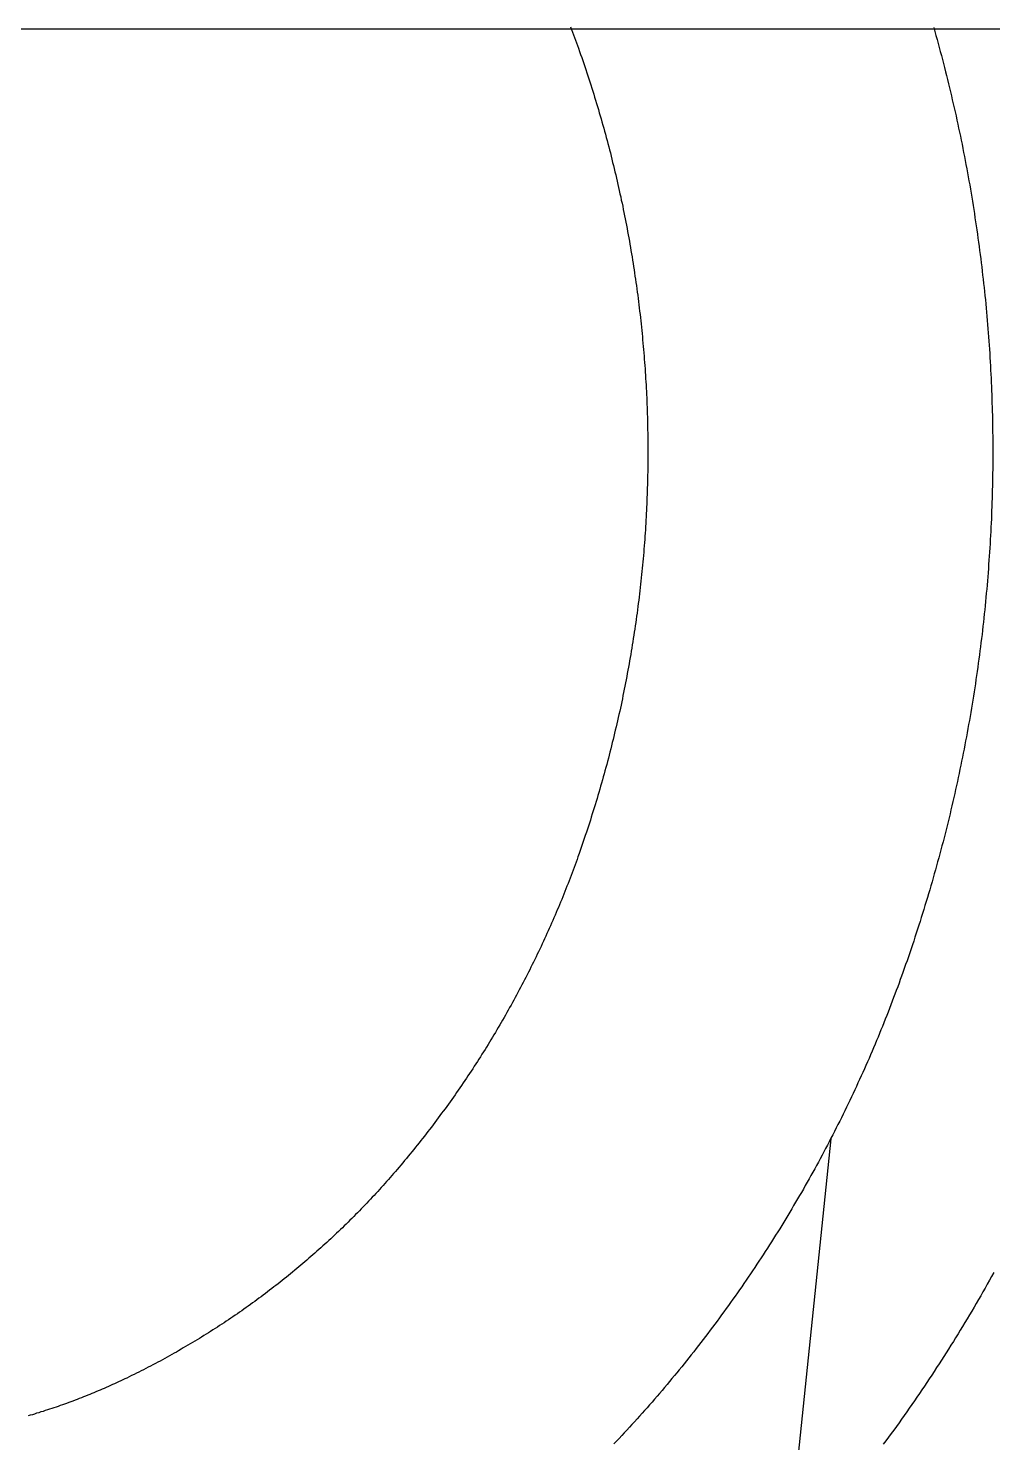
# Model space of a CAD drawing. Header units: millimetres. Extents: x 340 to 1003762, y 22 to 362022.
# Drawn here: x 421.0972 to 421.2193, y 90.8243 to 91.0034 of the extents above; entities that cross this region are included whole.
import ezdxf
from ezdxf.xclip import XClip

# ---------------------------------------------------------------- set-up
doc = ezdxf.new("R2010")
doc.units = ezdxf.units.MM
doc.header["$XCLIPFRAME"] = 0
for name, color, linetype in [('LSBB_P_002 - PLANTA 1° NIVEL SALA DE VENTAS$0$A-Equipamiento acero inox', 8, 'Continuous'), ('LSBB_P_002 - PLANTA 1° NIVEL SALA DE VENTAS$0$A-TRAS-EQPM', 8, 'Continuous'), ('XREF', 7, 'Continuous')]:
    doc.layers.add(name, color=color, linetype=linetype)

# ---------------------------------------------------------------- blocks, each defined once
blk = doc.blocks.new('LSBB_P_002 - PLANTA 1° NIVEL SALA DE VENTAS$0$laminadora')
at = {"layer": 'LSBB_P_002 - PLANTA 1° NIVEL SALA DE VENTAS$0$A-TRAS-EQPM'}
for p, q in [((-175654.057, 30483.261), (-175654.106, 30483.232)), ((-175654.009, 30483.289), (-175654.057, 30483.261)), ((-175653.96, 30483.317), (-175654.009, 30483.289)), ((-175653.911, 30483.344), (-175653.96, 30483.317)), ((-175653.862, 30483.372), (-175653.911, 30483.344)), ((-175653.813, 30483.399), (-175653.862, 30483.372)), ((-175653.764, 30483.427), (-175653.813, 30483.399)), ((-175645.792, 30483.264), (-175645.844, 30483.257)), ((-175645.74, 30483.27), (-175645.792, 30483.264)), ((-175645.688, 30483.277), (-175645.74, 30483.27)), ((-175645.636, 30483.283), (-175645.688, 30483.277)), ((-175645.584, 30483.289), (-175645.636, 30483.283)), ((-175645.532, 30483.294), (-175645.584, 30483.289)), ((-175645.48, 30483.3), (-175645.532, 30483.294)), ((-175645.428, 30483.306), (-175645.48, 30483.3)), ((-175645.376, 30483.311), (-175645.428, 30483.306)), ((-175645.324, 30483.316), (-175645.376, 30483.311)), ((-175645.272, 30483.321), (-175645.324, 30483.316)), ((-175645.219, 30483.326), (-175645.272, 30483.321)), ((-175645.167, 30483.331), (-175645.219, 30483.326)), ((-175645.115, 30483.336), (-175645.167, 30483.331)), ((-175645.063, 30483.341), (-175645.115, 30483.336)), ((-175645.011, 30483.345), (-175645.063, 30483.341)), ((-175644.958, 30483.349), (-175645.011, 30483.345)), ((-175644.906, 30483.353), (-175644.958, 30483.349)), ((-175644.854, 30483.357), (-175644.906, 30483.353)), ((-175644.802, 30483.361), (-175644.854, 30483.357)), ((-175644.749, 30483.365), (-175644.802, 30483.361)), ((-175644.697, 30483.369), (-175644.749, 30483.365)), ((-175644.645, 30483.372), (-175644.697, 30483.369)), ((-175644.593, 30483.375), (-175644.645, 30483.372)), ((-175644.54, 30483.379), (-175644.593, 30483.375)), ((-175644.488, 30483.382), (-175644.54, 30483.379)), ((-175644.436, 30483.384), (-175644.488, 30483.382)), ((-175644.383, 30483.387), (-175644.436, 30483.384)), ((-175644.331, 30483.39), (-175644.383, 30483.387)), ((-175644.279, 30483.392), (-175644.331, 30483.39)), ((-175644.226, 30483.395), (-175644.279, 30483.392)), ((-175644.174, 30483.397), (-175644.226, 30483.395)), ((-175644.122, 30483.399), (-175644.174, 30483.397)), ((-175644.069, 30483.401), (-175644.122, 30483.399)), ((-175644.017, 30483.403), (-175644.069, 30483.401)), ((-175643.964, 30483.404), (-175644.017, 30483.403)), ((-175643.912, 30483.406), (-175643.964, 30483.404)), ((-175643.86, 30483.407), (-175643.912, 30483.406)), ((-175643.807, 30483.408), (-175643.86, 30483.407)), ((-175643.755, 30483.409), (-175643.807, 30483.408)), ((-175643.703, 30483.41), (-175643.755, 30483.409)), ((-175643.65, 30483.411), (-175643.703, 30483.41)), ((-175643.598, 30483.412), (-175643.65, 30483.411)), ((-175643.545, 30483.412), (-175643.598, 30483.412)), ((-175643.493, 30483.413), (-175643.545, 30483.412)), ((-175643.441, 30483.413), (-175643.493, 30483.413)), ((-175643.388, 30483.413), (-175643.441, 30483.413)), ((-175643.336, 30483.413), (-175643.388, 30483.413)), ((-175643.283, 30483.413), (-175643.336, 30483.413)), ((-175643.231, 30483.413), (-175643.283, 30483.413)), ((-175643.179, 30483.412), (-175643.231, 30483.413)), ((-175643.126, 30483.411), (-175643.179, 30483.412)), ((-175643.074, 30483.411), (-175643.126, 30483.411)), ((-175643.021, 30483.41), (-175643.074, 30483.411)), ((-175642.969, 30483.409), (-175643.021, 30483.41)), ((-175642.917, 30483.408), (-175642.969, 30483.409)), ((-175642.864, 30483.406), (-175642.917, 30483.408)), ((-175642.812, 30483.405), (-175642.864, 30483.406)), ((-175642.76, 30483.403), (-175642.812, 30483.405)), ((-175642.707, 30483.402), (-175642.76, 30483.403)), ((-175642.655, 30483.4), (-175642.707, 30483.402)), ((-175642.602, 30483.398), (-175642.655, 30483.4)), ((-175642.55, 30483.396), (-175642.602, 30483.398)), ((-175642.498, 30483.393), (-175642.55, 30483.396)), ((-175642.445, 30483.391), (-175642.498, 30483.393)), ((-175642.393, 30483.388), (-175642.445, 30483.391)), ((-175642.341, 30483.386), (-175642.393, 30483.388)), ((-175642.288, 30483.383), (-175642.341, 30483.386)), ((-175642.236, 30483.38), (-175642.288, 30483.383)), ((-175642.184, 30483.377), (-175642.236, 30483.38)), ((-175642.131, 30483.374), (-175642.184, 30483.377)), ((-175642.079, 30483.37), (-175642.131, 30483.374)), ((-175642.027, 30483.367), (-175642.079, 30483.37)), ((-175641.975, 30483.363), (-175642.027, 30483.367)), ((-175641.922, 30483.359), (-175641.975, 30483.363)), ((-175641.87, 30483.355), (-175641.922, 30483.359)), ((-175641.818, 30483.351), (-175641.87, 30483.355)), ((-175641.766, 30483.347), (-175641.818, 30483.351)), ((-175641.713, 30483.343), (-175641.766, 30483.347)), ((-175641.661, 30483.338), (-175641.713, 30483.343)), ((-175641.609, 30483.333), (-175641.661, 30483.338)), ((-175641.557, 30483.329), (-175641.609, 30483.333)), ((-175641.505, 30483.324), (-175641.557, 30483.329)), ((-175641.453, 30483.319), (-175641.505, 30483.324)), ((-175641.4, 30483.313), (-175641.453, 30483.319)), ((-175641.348, 30483.308), (-175641.4, 30483.313)), ((-175641.296, 30483.303), (-175641.348, 30483.308)), ((-175641.244, 30483.297), (-175641.296, 30483.303)), ((-175641.192, 30483.291), (-175641.244, 30483.297)), ((-175641.14, 30483.285), (-175641.192, 30483.291)), ((-175641.088, 30483.279), (-175641.14, 30483.285)), ((-175641.036, 30483.273), (-175641.088, 30483.279)), ((-175640.984, 30483.267), (-175641.036, 30483.273)), ((-175640.932, 30483.26), (-175640.984, 30483.267)), ((-175640.88, 30483.254), (-175640.932, 30483.26)), ((-175654.348, 30483.09), (-175654.397, 30483.061)), ((-175654.3, 30483.118), (-175654.348, 30483.09)), ((-175654.252, 30483.147), (-175654.3, 30483.118)), ((-175654.203, 30483.176), (-175654.252, 30483.147)), ((-175654.155, 30483.204), (-175654.203, 30483.176)), ((-175654.106, 30483.232), (-175654.155, 30483.204)), ((-175646.932, 30483.089), (-175646.983, 30483.079)), ((-175646.88, 30483.098), (-175646.932, 30483.089)), ((-175646.828, 30483.107), (-175646.88, 30483.098)), ((-175646.777, 30483.117), (-175646.828, 30483.107)), ((-175646.725, 30483.126), (-175646.777, 30483.117)), ((-175646.674, 30483.134), (-175646.725, 30483.126)), ((-175646.622, 30483.143), (-175646.674, 30483.134)), ((-175646.57, 30483.152), (-175646.622, 30483.143)), ((-175646.519, 30483.16), (-175646.57, 30483.152)), ((-175646.467, 30483.168), (-175646.519, 30483.16)), ((-175646.415, 30483.177), (-175646.467, 30483.168)), ((-175646.363, 30483.185), (-175646.415, 30483.177)), ((-175646.311, 30483.193), (-175646.363, 30483.185)), ((-175646.26, 30483.2), (-175646.311, 30483.193)), ((-175646.208, 30483.208), (-175646.26, 30483.2)), ((-175646.156, 30483.215), (-175646.208, 30483.208)), ((-175646.104, 30483.223), (-175646.156, 30483.215)), ((-175646.052, 30483.23), (-175646.104, 30483.223)), ((-175646, 30483.237), (-175646.052, 30483.23)), ((-175645.948, 30483.244), (-175646, 30483.237)), ((-175645.896, 30483.251), (-175645.948, 30483.244)), ((-175645.844, 30483.257), (-175645.896, 30483.251)), ((-175640.828, 30483.247), (-175640.88, 30483.254)), ((-175640.776, 30483.24), (-175640.828, 30483.247)), ((-175640.724, 30483.233), (-175640.776, 30483.24)), ((-175640.672, 30483.226), (-175640.724, 30483.233)), ((-175640.62, 30483.219), (-175640.672, 30483.226)), ((-175640.568, 30483.211), (-175640.62, 30483.219)), ((-175640.516, 30483.204), (-175640.568, 30483.211)), ((-175640.465, 30483.196), (-175640.516, 30483.204)), ((-175640.413, 30483.188), (-175640.465, 30483.196)), ((-175640.361, 30483.18), (-175640.413, 30483.188)), ((-175640.309, 30483.172), (-175640.361, 30483.18)), ((-175640.258, 30483.164), (-175640.309, 30483.172)), ((-175640.206, 30483.156), (-175640.258, 30483.164)), ((-175640.154, 30483.147), (-175640.206, 30483.156)), ((-175640.102, 30483.138), (-175640.154, 30483.147)), ((-175640.051, 30483.13), (-175640.102, 30483.138)), ((-175639.999, 30483.121), (-175640.051, 30483.13)), ((-175639.948, 30483.112), (-175639.999, 30483.121)), ((-175639.896, 30483.102), (-175639.948, 30483.112)), ((-175639.844, 30483.093), (-175639.896, 30483.102)), ((-175639.793, 30483.084), (-175639.844, 30483.093)), ((-175639.741, 30483.074), (-175639.793, 30483.084)), ((-175654.636, 30482.914), (-175654.684, 30482.884)), ((-175654.589, 30482.943), (-175654.636, 30482.914)), ((-175654.541, 30482.973), (-175654.589, 30482.943)), ((-175654.493, 30483.002), (-175654.541, 30482.973)), ((-175654.445, 30483.031), (-175654.493, 30483.002)), ((-175654.397, 30483.061), (-175654.445, 30483.031)), ((-175647.804, 30482.908), (-175647.855, 30482.896)), ((-175647.753, 30482.919), (-175647.804, 30482.908)), ((-175647.702, 30482.931), (-175647.753, 30482.919)), ((-175647.65, 30482.943), (-175647.702, 30482.931)), ((-175647.599, 30482.954), (-175647.65, 30482.943)), ((-175647.548, 30482.965), (-175647.599, 30482.954)), ((-175647.497, 30482.976), (-175647.548, 30482.965)), ((-175647.446, 30482.987), (-175647.497, 30482.976)), ((-175647.394, 30482.998), (-175647.446, 30482.987)), ((-175647.343, 30483.008), (-175647.394, 30482.998)), ((-175647.292, 30483.019), (-175647.343, 30483.008)), ((-175647.24, 30483.029), (-175647.292, 30483.019)), ((-175647.189, 30483.04), (-175647.24, 30483.029)), ((-175647.138, 30483.05), (-175647.189, 30483.04)), ((-175647.086, 30483.06), (-175647.138, 30483.05)), ((-175647.035, 30483.069), (-175647.086, 30483.06)), ((-175646.983, 30483.079), (-175647.035, 30483.069)), ((-175639.69, 30483.064), (-175639.741, 30483.074)), ((-175639.638, 30483.054), (-175639.69, 30483.064)), ((-175639.587, 30483.044), (-175639.638, 30483.054)), ((-175639.536, 30483.034), (-175639.587, 30483.044)), ((-175639.484, 30483.024), (-175639.536, 30483.034)), ((-175639.433, 30483.013), (-175639.484, 30483.024)), ((-175639.382, 30483.003), (-175639.433, 30483.013)), ((-175639.33, 30482.992), (-175639.382, 30483.003)), ((-175639.279, 30482.981), (-175639.33, 30482.992)), ((-175639.228, 30482.97), (-175639.279, 30482.981)), ((-175639.177, 30482.959), (-175639.228, 30482.97)), ((-175639.125, 30482.948), (-175639.177, 30482.959)), ((-175639.074, 30482.936), (-175639.125, 30482.948)), ((-175639.023, 30482.925), (-175639.074, 30482.936)), ((-175638.972, 30482.913), (-175639.023, 30482.925)), ((-175638.921, 30482.901), (-175638.972, 30482.913)), ((-175654.921, 30482.733), (-175654.968, 30482.702)), ((-175654.874, 30482.763), (-175654.921, 30482.733)), ((-175654.827, 30482.793), (-175654.874, 30482.763)), ((-175654.779, 30482.824), (-175654.827, 30482.793)), ((-175654.732, 30482.854), (-175654.779, 30482.824)), ((-175654.684, 30482.884), (-175654.732, 30482.854)), ((-175648.515, 30482.729), (-175648.566, 30482.715)), ((-175648.465, 30482.743), (-175648.515, 30482.729)), ((-175648.414, 30482.756), (-175648.465, 30482.743)), ((-175648.363, 30482.77), (-175648.414, 30482.756)), ((-175648.313, 30482.783), (-175648.363, 30482.77)), ((-175648.262, 30482.796), (-175648.313, 30482.783)), ((-175648.211, 30482.809), (-175648.262, 30482.796)), ((-175648.16, 30482.822), (-175648.211, 30482.809)), ((-175648.109, 30482.834), (-175648.16, 30482.822)), ((-175648.059, 30482.847), (-175648.109, 30482.834)), ((-175648.008, 30482.859), (-175648.059, 30482.847)), ((-175647.957, 30482.872), (-175648.008, 30482.859)), ((-175647.906, 30482.884), (-175647.957, 30482.872)), ((-175647.855, 30482.896), (-175647.906, 30482.884)), ((-175638.87, 30482.889), (-175638.921, 30482.901)), ((-175638.819, 30482.877), (-175638.87, 30482.889)), ((-175638.768, 30482.865), (-175638.819, 30482.877)), ((-175638.717, 30482.853), (-175638.768, 30482.865)), ((-175638.666, 30482.84), (-175638.717, 30482.853)), ((-175638.615, 30482.828), (-175638.666, 30482.84)), ((-175638.565, 30482.815), (-175638.615, 30482.828)), ((-175638.514, 30482.802), (-175638.565, 30482.815)), ((-175638.463, 30482.789), (-175638.514, 30482.802)), ((-175638.412, 30482.776), (-175638.463, 30482.789)), ((-175638.362, 30482.762), (-175638.412, 30482.776)), ((-175638.311, 30482.749), (-175638.362, 30482.762)), ((-175638.26, 30482.735), (-175638.311, 30482.749)), ((-175638.21, 30482.722), (-175638.26, 30482.735)), ((-175655.203, 30482.547), (-175655.25, 30482.515)), ((-175655.156, 30482.578), (-175655.203, 30482.547)), ((-175655.11, 30482.609), (-175655.156, 30482.578)), ((-175655.063, 30482.64), (-175655.11, 30482.609)), ((-175655.016, 30482.671), (-175655.063, 30482.64)), ((-175654.968, 30482.702), (-175655.016, 30482.671)), ((-175649.119, 30482.555), (-175649.169, 30482.54)), ((-175649.069, 30482.57), (-175649.119, 30482.555)), ((-175649.019, 30482.585), (-175649.069, 30482.57)), ((-175648.969, 30482.6), (-175649.019, 30482.585)), ((-175648.919, 30482.615), (-175648.969, 30482.6)), ((-175648.868, 30482.63), (-175648.919, 30482.615)), ((-175648.818, 30482.644), (-175648.868, 30482.63)), ((-175648.768, 30482.659), (-175648.818, 30482.644)), ((-175648.717, 30482.673), (-175648.768, 30482.659)), ((-175648.667, 30482.687), (-175648.717, 30482.673)), ((-175648.616, 30482.701), (-175648.667, 30482.687)), ((-175648.566, 30482.715), (-175648.616, 30482.701)), ((-175638.159, 30482.708), (-175638.21, 30482.722)), ((-175638.109, 30482.694), (-175638.159, 30482.708)), ((-175638.058, 30482.68), (-175638.109, 30482.694)), ((-175638.008, 30482.666), (-175638.058, 30482.68)), ((-175655.435, 30482.388), (-175655.482, 30482.356)), ((-175655.389, 30482.42), (-175655.435, 30482.388)), ((-175655.343, 30482.452), (-175655.389, 30482.42)), ((-175655.296, 30482.484), (-175655.343, 30482.452)), ((-175655.25, 30482.515), (-175655.296, 30482.484)), ((-175649.668, 30482.378), (-175649.718, 30482.362)), ((-175649.618, 30482.395), (-175649.668, 30482.378)), ((-175649.569, 30482.412), (-175649.618, 30482.395)), ((-175649.519, 30482.428), (-175649.569, 30482.412)), ((-175649.469, 30482.445), (-175649.519, 30482.428)), ((-175649.419, 30482.461), (-175649.469, 30482.445)), ((-175649.369, 30482.477), (-175649.419, 30482.461)), ((-175649.319, 30482.493), (-175649.369, 30482.477)), ((-175649.269, 30482.508), (-175649.319, 30482.493)), ((-175649.219, 30482.524), (-175649.269, 30482.508)), ((-175649.169, 30482.54), (-175649.219, 30482.524)), ((-175655.711, 30482.193), (-175655.757, 30482.16)), ((-175655.665, 30482.226), (-175655.711, 30482.193)), ((-175655.62, 30482.259), (-175655.665, 30482.226)), ((-175655.574, 30482.291), (-175655.62, 30482.259)), ((-175655.528, 30482.324), (-175655.574, 30482.291)), ((-175655.482, 30482.356), (-175655.528, 30482.324)), ((-175650.194, 30482.192), (-175650.24, 30482.175)), ((-175650.148, 30482.209), (-175650.194, 30482.192)), ((-175650.103, 30482.226), (-175650.148, 30482.209)), ((-175650.057, 30482.242), (-175650.103, 30482.226)), ((-175650.011, 30482.259), (-175650.057, 30482.242)), ((-175649.965, 30482.275), (-175650.011, 30482.259)), ((-175649.916, 30482.293), (-175649.965, 30482.275)), ((-175649.866, 30482.31), (-175649.916, 30482.293)), ((-175649.817, 30482.328), (-175649.866, 30482.31)), ((-175649.767, 30482.345), (-175649.817, 30482.328)), ((-175649.718, 30482.362), (-175649.767, 30482.345)), ((-175655.893, 30482.061), (-175655.938, 30482.027)), ((-175655.848, 30482.094), (-175655.893, 30482.061)), ((-175655.802, 30482.127), (-175655.848, 30482.094)), ((-175655.757, 30482.16), (-175655.802, 30482.127)), ((-175650.648, 30482.016), (-175650.693, 30481.997)), ((-175650.603, 30482.034), (-175650.648, 30482.016)), ((-175650.558, 30482.052), (-175650.603, 30482.034)), ((-175650.512, 30482.07), (-175650.558, 30482.052)), ((-175650.467, 30482.088), (-175650.512, 30482.07)), ((-175650.422, 30482.105), (-175650.467, 30482.088)), ((-175650.376, 30482.123), (-175650.422, 30482.105)), ((-175650.331, 30482.14), (-175650.376, 30482.123)), ((-175650.285, 30482.158), (-175650.331, 30482.14)), ((-175650.24, 30482.175), (-175650.285, 30482.158)), ((-175651.053, 30481.846), (-175651.097, 30481.826)), ((-175651.008, 30481.865), (-175651.053, 30481.846)), ((-175650.963, 30481.884), (-175651.008, 30481.865)), ((-175650.918, 30481.903), (-175650.963, 30481.884)), ((-175650.873, 30481.922), (-175650.918, 30481.903)), ((-175650.828, 30481.941), (-175650.873, 30481.922)), ((-175650.783, 30481.96), (-175650.828, 30481.941)), ((-175650.738, 30481.979), (-175650.783, 30481.96)), ((-175650.693, 30481.997), (-175650.738, 30481.979)), ((-175651.452, 30481.665), (-175651.496, 30481.644)), ((-175651.408, 30481.686), (-175651.452, 30481.665)), ((-175651.364, 30481.706), (-175651.408, 30481.686)), ((-175651.32, 30481.726), (-175651.364, 30481.706)), ((-175651.275, 30481.747), (-175651.32, 30481.726)), ((-175651.231, 30481.767), (-175651.275, 30481.747)), ((-175651.186, 30481.787), (-175651.231, 30481.767)), ((-175651.142, 30481.806), (-175651.186, 30481.787)), ((-175651.097, 30481.826), (-175651.142, 30481.806)), ((-175651.847, 30481.475), (-175651.891, 30481.453)), ((-175651.804, 30481.496), (-175651.847, 30481.475)), ((-175651.76, 30481.518), (-175651.804, 30481.496)), ((-175651.716, 30481.539), (-175651.76, 30481.518)), ((-175651.672, 30481.561), (-175651.716, 30481.539)), ((-175651.629, 30481.582), (-175651.672, 30481.561)), ((-175651.585, 30481.603), (-175651.629, 30481.582)), ((-175651.541, 30481.624), (-175651.585, 30481.603)), ((-175651.496, 30481.644), (-175651.541, 30481.624)), ((-175652.07, 30481.361), (-175685.83, 30477.871)), ((-175652.194, 30481.297), (-175652.237, 30481.274)), ((-175652.151, 30481.319), (-175652.194, 30481.297)), ((-175652.108, 30481.342), (-175652.151, 30481.319)), ((-175652.065, 30481.364), (-175652.108, 30481.342)), ((-175652.021, 30481.387), (-175652.065, 30481.364)), ((-175651.978, 30481.409), (-175652.021, 30481.387)), ((-175651.934, 30481.431), (-175651.978, 30481.409)), ((-175651.891, 30481.453), (-175651.934, 30481.431)), ((-175652.494, 30481.134), (-175652.537, 30481.111)), ((-175652.452, 30481.158), (-175652.494, 30481.134)), ((-175652.409, 30481.181), (-175652.452, 30481.158)), ((-175652.366, 30481.205), (-175652.409, 30481.181)), ((-175652.323, 30481.228), (-175652.366, 30481.205)), ((-175652.28, 30481.251), (-175652.323, 30481.228)), ((-175652.237, 30481.274), (-175652.28, 30481.251)), ((-175652.833, 30480.942), (-175652.875, 30480.917)), ((-175652.791, 30480.966), (-175652.833, 30480.942)), ((-175652.749, 30480.991), (-175652.791, 30480.966)), ((-175652.707, 30481.015), (-175652.749, 30480.991)), ((-175652.664, 30481.039), (-175652.707, 30481.015)), ((-175652.622, 30481.063), (-175652.664, 30481.039)), ((-175652.579, 30481.087), (-175652.622, 30481.063)), ((-175652.537, 30481.111), (-175652.579, 30481.087)), ((-175653.126, 30480.767), (-175653.168, 30480.741)), ((-175653.084, 30480.792), (-175653.126, 30480.767)), ((-175653.043, 30480.817), (-175653.084, 30480.792)), ((-175653.001, 30480.842), (-175653.043, 30480.817)), ((-175652.959, 30480.867), (-175653.001, 30480.842)), ((-175652.917, 30480.892), (-175652.959, 30480.867)), ((-175652.875, 30480.917), (-175652.917, 30480.892)), ((-175653.415, 30480.586), (-175653.456, 30480.559)), ((-175653.374, 30480.612), (-175653.415, 30480.586)), ((-175653.333, 30480.638), (-175653.374, 30480.612)), ((-175653.292, 30480.664), (-175653.333, 30480.638)), ((-175653.25, 30480.69), (-175653.292, 30480.664)), ((-175653.209, 30480.716), (-175653.25, 30480.69)), ((-175653.168, 30480.741), (-175653.209, 30480.716)), ((-175653.701, 30480.399), (-175653.741, 30480.372)), ((-175653.66, 30480.426), (-175653.701, 30480.399)), ((-175653.62, 30480.453), (-175653.66, 30480.426)), ((-175653.579, 30480.48), (-175653.62, 30480.453)), ((-175653.538, 30480.506), (-175653.579, 30480.48)), ((-175653.497, 30480.533), (-175653.538, 30480.506)), ((-175653.456, 30480.559), (-175653.497, 30480.533)), ((-175653.943, 30480.235), (-175653.983, 30480.207)), ((-175653.903, 30480.262), (-175653.943, 30480.235)), ((-175653.862, 30480.29), (-175653.903, 30480.262)), ((-175653.822, 30480.317), (-175653.862, 30480.29)), ((-175653.782, 30480.345), (-175653.822, 30480.317)), ((-175653.741, 30480.372), (-175653.782, 30480.345)), ((-175654.181, 30480.066), (-175654.221, 30480.037)), ((-175654.142, 30480.094), (-175654.181, 30480.066)), ((-175654.102, 30480.123), (-175654.142, 30480.094)), ((-175654.062, 30480.151), (-175654.102, 30480.123)), ((-175654.023, 30480.179), (-175654.062, 30480.151)), ((-175653.983, 30480.207), (-175654.023, 30480.179)), ((-175654.456, 30479.864), (-175654.495, 30479.835)), ((-175654.417, 30479.893), (-175654.456, 30479.864)), ((-175654.378, 30479.922), (-175654.417, 30479.893)), ((-175654.339, 30479.951), (-175654.378, 30479.922)), ((-175654.3, 30479.98), (-175654.339, 30479.951)), ((-175654.26, 30480.009), (-175654.3, 30479.98)), ((-175654.221, 30480.037), (-175654.26, 30480.009)), ((-175654.689, 30479.687), (-175654.727, 30479.657)), ((-175654.65, 30479.716), (-175654.689, 30479.687)), ((-175654.612, 30479.746), (-175654.65, 30479.716)), ((-175654.573, 30479.776), (-175654.612, 30479.746)), ((-175654.534, 30479.805), (-175654.573, 30479.776)), ((-175654.495, 30479.835), (-175654.534, 30479.805)), ((-175654.918, 30479.505), (-175654.956, 30479.475)), ((-175654.88, 30479.536), (-175654.918, 30479.505)), ((-175654.842, 30479.566), (-175654.88, 30479.536)), ((-175654.804, 30479.596), (-175654.842, 30479.566)), ((-175654.766, 30479.627), (-175654.804, 30479.596)), ((-175654.727, 30479.657), (-175654.766, 30479.627)), ((-175655.107, 30479.351), (-175655.144, 30479.32)), ((-175655.069, 30479.382), (-175655.107, 30479.351)), ((-175655.032, 30479.413), (-175655.069, 30479.382)), ((-175654.994, 30479.444), (-175655.032, 30479.413)), ((-175654.956, 30479.475), (-175654.994, 30479.444)), ((-175655.33, 30479.162), (-175655.367, 30479.131)), ((-175655.293, 30479.194), (-175655.33, 30479.162)), ((-175655.256, 30479.226), (-175655.293, 30479.194)), ((-175655.219, 30479.257), (-175655.256, 30479.226)), ((-175655.182, 30479.289), (-175655.219, 30479.257)), ((-175655.144, 30479.32), (-175655.182, 30479.289)), ((-175655.546, 30478.973), (-175655.582, 30478.942)), ((-175655.51, 30479.005), (-175655.546, 30478.973)), ((-175655.475, 30479.037), (-175655.51, 30479.005)), ((-175655.439, 30479.068), (-175655.475, 30479.037)), ((-175655.403, 30479.1), (-175655.439, 30479.068)), ((-175655.367, 30479.131), (-175655.403, 30479.1)), ((-175644.931, 30478.967), (-175644.972, 30478.962)), ((-175644.891, 30478.971), (-175644.931, 30478.967)), ((-175644.85, 30478.975), (-175644.891, 30478.971)), ((-175644.81, 30478.979), (-175644.85, 30478.975)), ((-175644.769, 30478.982), (-175644.81, 30478.979)), ((-175644.729, 30478.986), (-175644.769, 30478.982)), ((-175644.688, 30478.99), (-175644.729, 30478.986)), ((-175644.647, 30478.993), (-175644.688, 30478.99)), ((-175644.607, 30478.996), (-175644.647, 30478.993)), ((-175644.566, 30479), (-175644.607, 30478.996)), ((-175644.525, 30479.003), (-175644.566, 30479)), ((-175644.485, 30479.006), (-175644.525, 30479.003)), ((-175644.444, 30479.009), (-175644.485, 30479.006)), ((-175644.404, 30479.011), (-175644.444, 30479.009)), ((-175644.363, 30479.014), (-175644.404, 30479.011)), ((-175644.322, 30479.017), (-175644.363, 30479.014)), ((-175644.282, 30479.019), (-175644.322, 30479.017)), ((-175644.241, 30479.021), (-175644.282, 30479.019)), ((-175644.2, 30479.024), (-175644.241, 30479.021)), ((-175644.159, 30479.026), (-175644.2, 30479.024)), ((-175644.119, 30479.028), (-175644.159, 30479.026)), ((-175644.078, 30479.03), (-175644.119, 30479.028)), ((-175644.037, 30479.032), (-175644.078, 30479.03)), ((-175643.997, 30479.033), (-175644.037, 30479.032)), ((-175643.956, 30479.035), (-175643.997, 30479.033)), ((-175643.915, 30479.036), (-175643.956, 30479.035)), ((-175643.874, 30479.038), (-175643.915, 30479.036)), ((-175643.834, 30479.039), (-175643.874, 30479.038)), ((-175643.793, 30479.04), (-175643.834, 30479.039)), ((-175643.752, 30479.041), (-175643.793, 30479.04)), ((-175643.711, 30479.042), (-175643.752, 30479.041)), ((-175643.671, 30479.043), (-175643.711, 30479.042)), ((-175643.63, 30479.044), (-175643.671, 30479.043)), ((-175643.589, 30479.044), (-175643.63, 30479.044)), ((-175643.549, 30479.045), (-175643.589, 30479.044)), ((-175643.508, 30479.045), (-175643.549, 30479.045)), ((-175643.467, 30479.046), (-175643.508, 30479.045)), ((-175643.426, 30479.046), (-175643.467, 30479.046)), ((-175643.386, 30479.046), (-175643.426, 30479.046)), ((-175643.345, 30479.046), (-175643.386, 30479.046)), ((-175643.304, 30479.046), (-175643.345, 30479.046)), ((-175643.263, 30479.046), (-175643.304, 30479.046)), ((-175643.222, 30479.045), (-175643.263, 30479.046)), ((-175643.182, 30479.045), (-175643.222, 30479.045)), ((-175643.141, 30479.044), (-175643.182, 30479.045)), ((-175643.1, 30479.043), (-175643.141, 30479.044)), ((-175643.06, 30479.043), (-175643.1, 30479.043)), ((-175643.019, 30479.042), (-175643.06, 30479.043)), ((-175642.978, 30479.041), (-175643.019, 30479.042)), ((-175642.937, 30479.04), (-175642.978, 30479.041)), ((-175642.897, 30479.038), (-175642.937, 30479.04)), ((-175642.856, 30479.037), (-175642.897, 30479.038)), ((-175642.815, 30479.036), (-175642.856, 30479.037)), ((-175642.774, 30479.034), (-175642.815, 30479.036)), ((-175642.734, 30479.032), (-175642.774, 30479.034)), ((-175642.693, 30479.031), (-175642.734, 30479.032)), ((-175642.652, 30479.029), (-175642.693, 30479.031)), ((-175642.612, 30479.027), (-175642.652, 30479.029)), ((-175642.571, 30479.025), (-175642.612, 30479.027)), ((-175642.53, 30479.023), (-175642.571, 30479.025)), ((-175642.489, 30479.02), (-175642.53, 30479.023)), ((-175642.449, 30479.018), (-175642.489, 30479.02)), ((-175642.408, 30479.015), (-175642.449, 30479.018)), ((-175642.367, 30479.013), (-175642.408, 30479.015)), ((-175642.327, 30479.01), (-175642.367, 30479.013)), ((-175642.286, 30479.007), (-175642.327, 30479.01)), ((-175642.245, 30479.004), (-175642.286, 30479.007)), ((-175642.205, 30479.001), (-175642.245, 30479.004)), ((-175642.164, 30478.998), (-175642.205, 30479.001)), ((-175642.124, 30478.995), (-175642.164, 30478.998)), ((-175642.083, 30478.991), (-175642.124, 30478.995)), ((-175642.042, 30478.988), (-175642.083, 30478.991)), ((-175642.002, 30478.984), (-175642.042, 30478.988)), ((-175641.961, 30478.98), (-175642.002, 30478.984)), ((-175641.921, 30478.977), (-175641.961, 30478.98)), ((-175641.88, 30478.973), (-175641.921, 30478.977)), ((-175641.84, 30478.969), (-175641.88, 30478.973)), ((-175641.799, 30478.964), (-175641.84, 30478.969)), ((-175641.758, 30478.96), (-175641.799, 30478.964)), ((-175655.723, 30478.813), (-175655.758, 30478.78)), ((-175655.688, 30478.845), (-175655.723, 30478.813)), ((-175655.653, 30478.877), (-175655.688, 30478.845)), ((-175655.617, 30478.91), (-175655.653, 30478.877)), ((-175655.582, 30478.942), (-175655.617, 30478.91)), ((-175646.181, 30478.786), (-175646.221, 30478.779)), ((-175646.141, 30478.794), (-175646.181, 30478.786)), ((-175646.101, 30478.801), (-175646.141, 30478.794)), ((-175646.061, 30478.808), (-175646.101, 30478.801)), ((-175646.021, 30478.815), (-175646.061, 30478.808)), ((-175645.981, 30478.822), (-175646.021, 30478.815)), ((-175645.941, 30478.829), (-175645.981, 30478.822)), ((-175645.901, 30478.836), (-175645.941, 30478.829)), ((-175645.86, 30478.843), (-175645.901, 30478.836)), ((-175645.82, 30478.849), (-175645.86, 30478.843)), ((-175645.78, 30478.856), (-175645.82, 30478.849)), ((-175645.74, 30478.862), (-175645.78, 30478.856)), ((-175645.699, 30478.868), (-175645.74, 30478.862)), ((-175645.659, 30478.874), (-175645.699, 30478.868)), ((-175645.619, 30478.881), (-175645.659, 30478.874)), ((-175645.578, 30478.886), (-175645.619, 30478.881)), ((-175645.538, 30478.892), (-175645.578, 30478.886)), ((-175645.498, 30478.898), (-175645.538, 30478.892)), ((-175645.457, 30478.904), (-175645.498, 30478.898)), ((-175645.417, 30478.909), (-175645.457, 30478.904)), ((-175645.377, 30478.914), (-175645.417, 30478.909)), ((-175645.336, 30478.92), (-175645.377, 30478.914)), ((-175645.296, 30478.925), (-175645.336, 30478.92)), ((-175645.255, 30478.93), (-175645.296, 30478.925)), ((-175645.215, 30478.935), (-175645.255, 30478.93)), ((-175645.174, 30478.94), (-175645.215, 30478.935)), ((-175645.134, 30478.945), (-175645.174, 30478.94)), ((-175645.093, 30478.949), (-175645.134, 30478.945)), ((-175645.053, 30478.954), (-175645.093, 30478.949)), ((-175645.012, 30478.958), (-175645.053, 30478.954)), ((-175644.972, 30478.962), (-175645.012, 30478.958)), ((-175641.718, 30478.956), (-175641.758, 30478.96)), ((-175641.677, 30478.951), (-175641.718, 30478.956)), ((-175641.637, 30478.947), (-175641.677, 30478.951)), ((-175641.596, 30478.942), (-175641.637, 30478.947)), ((-175641.556, 30478.937), (-175641.596, 30478.942)), ((-175641.516, 30478.932), (-175641.556, 30478.937)), ((-175641.475, 30478.927), (-175641.516, 30478.932)), ((-175641.435, 30478.922), (-175641.475, 30478.927)), ((-175641.394, 30478.917), (-175641.435, 30478.922)), ((-175641.354, 30478.912), (-175641.394, 30478.917)), ((-175641.313, 30478.906), (-175641.354, 30478.912)), ((-175641.273, 30478.901), (-175641.313, 30478.906)), ((-175641.233, 30478.895), (-175641.273, 30478.901)), ((-175641.192, 30478.889), (-175641.233, 30478.895)), ((-175641.152, 30478.883), (-175641.192, 30478.889)), ((-175641.112, 30478.877), (-175641.152, 30478.883)), ((-175641.071, 30478.871), (-175641.112, 30478.877)), ((-175641.031, 30478.865), (-175641.071, 30478.871)), ((-175640.991, 30478.859), (-175641.031, 30478.865)), ((-175640.951, 30478.852), (-175640.991, 30478.859)), ((-175640.91, 30478.846), (-175640.951, 30478.852)), ((-175640.87, 30478.839), (-175640.91, 30478.846)), ((-175640.83, 30478.832), (-175640.87, 30478.839)), ((-175640.79, 30478.826), (-175640.83, 30478.832)), ((-175640.75, 30478.819), (-175640.79, 30478.826)), ((-175640.71, 30478.812), (-175640.75, 30478.819)), ((-175640.669, 30478.804), (-175640.71, 30478.812)), ((-175640.629, 30478.797), (-175640.669, 30478.804)), ((-175640.589, 30478.79), (-175640.629, 30478.797)), ((-175640.549, 30478.782), (-175640.589, 30478.79)), ((-175655.897, 30478.649), (-175655.932, 30478.616)), ((-175655.863, 30478.682), (-175655.897, 30478.649)), ((-175655.828, 30478.715), (-175655.863, 30478.682)), ((-175655.793, 30478.748), (-175655.828, 30478.715)), ((-175655.758, 30478.78), (-175655.793, 30478.748)), ((-175647.018, 30478.606), (-175647.057, 30478.596)), ((-175646.978, 30478.615), (-175647.018, 30478.606)), ((-175646.939, 30478.625), (-175646.978, 30478.615)), ((-175646.899, 30478.634), (-175646.939, 30478.625)), ((-175646.859, 30478.644), (-175646.899, 30478.634)), ((-175646.82, 30478.653), (-175646.859, 30478.644)), ((-175646.78, 30478.662), (-175646.82, 30478.653)), ((-175646.74, 30478.671), (-175646.78, 30478.662)), ((-175646.7, 30478.68), (-175646.74, 30478.671)), ((-175646.661, 30478.689), (-175646.7, 30478.68)), ((-175646.621, 30478.698), (-175646.661, 30478.689)), ((-175646.581, 30478.706), (-175646.621, 30478.698)), ((-175646.541, 30478.715), (-175646.581, 30478.706)), ((-175646.501, 30478.723), (-175646.541, 30478.715)), ((-175646.461, 30478.731), (-175646.501, 30478.723)), ((-175646.421, 30478.739), (-175646.461, 30478.731)), ((-175646.381, 30478.748), (-175646.421, 30478.739)), ((-175646.342, 30478.756), (-175646.381, 30478.748)), ((-175646.302, 30478.763), (-175646.342, 30478.756)), ((-175646.262, 30478.771), (-175646.302, 30478.763)), ((-175646.221, 30478.779), (-175646.262, 30478.771)), ((-175640.509, 30478.775), (-175640.549, 30478.782)), ((-175640.469, 30478.767), (-175640.509, 30478.775)), ((-175640.429, 30478.759), (-175640.469, 30478.767)), ((-175640.389, 30478.751), (-175640.429, 30478.759)), ((-175640.349, 30478.743), (-175640.389, 30478.751)), ((-175640.309, 30478.735), (-175640.349, 30478.743)), ((-175640.269, 30478.727), (-175640.309, 30478.735)), ((-175640.229, 30478.719), (-175640.269, 30478.727)), ((-175640.19, 30478.71), (-175640.229, 30478.719)), ((-175640.15, 30478.702), (-175640.19, 30478.71)), ((-175640.11, 30478.693), (-175640.15, 30478.702)), ((-175640.07, 30478.684), (-175640.11, 30478.693)), ((-175640.03, 30478.675), (-175640.07, 30478.684)), ((-175639.991, 30478.666), (-175640.03, 30478.675)), ((-175639.951, 30478.657), (-175639.991, 30478.666)), ((-175639.911, 30478.648), (-175639.951, 30478.657)), ((-175639.871, 30478.639), (-175639.911, 30478.648)), ((-175639.832, 30478.629), (-175639.871, 30478.639)), ((-175639.792, 30478.62), (-175639.832, 30478.629)), ((-175639.753, 30478.61), (-175639.792, 30478.62)), ((-175639.713, 30478.6), (-175639.753, 30478.61)), ((-175647.648, 30478.437), (-175647.687, 30478.425)), ((-175647.608, 30478.448), (-175647.648, 30478.437)), ((-175647.569, 30478.459), (-175647.608, 30478.448)), ((-175647.53, 30478.471), (-175647.569, 30478.459)), ((-175647.491, 30478.482), (-175647.53, 30478.471)), ((-175647.452, 30478.493), (-175647.491, 30478.482)), ((-175647.412, 30478.503), (-175647.452, 30478.493)), ((-175647.373, 30478.514), (-175647.412, 30478.503)), ((-175647.334, 30478.525), (-175647.373, 30478.514)), ((-175647.294, 30478.535), (-175647.334, 30478.525)), ((-175647.255, 30478.546), (-175647.294, 30478.535)), ((-175647.215, 30478.556), (-175647.255, 30478.546)), ((-175647.176, 30478.566), (-175647.215, 30478.556)), ((-175647.136, 30478.576), (-175647.176, 30478.566)), ((-175647.097, 30478.586), (-175647.136, 30478.576)), ((-175647.057, 30478.596), (-175647.097, 30478.586)), ((-175639.673, 30478.591), (-175639.713, 30478.6)), ((-175639.634, 30478.581), (-175639.673, 30478.591)), ((-175639.594, 30478.571), (-175639.634, 30478.581)), ((-175639.555, 30478.561), (-175639.594, 30478.571)), ((-175639.516, 30478.55), (-175639.555, 30478.561)), ((-175639.476, 30478.54), (-175639.516, 30478.55)), ((-175639.437, 30478.53), (-175639.476, 30478.54)), ((-175639.397, 30478.519), (-175639.437, 30478.53)), ((-175639.358, 30478.508), (-175639.397, 30478.519)), ((-175639.319, 30478.498), (-175639.358, 30478.508)), ((-175639.279, 30478.487), (-175639.319, 30478.498)), ((-175639.24, 30478.476), (-175639.279, 30478.487)), ((-175639.201, 30478.465), (-175639.24, 30478.476)), ((-175639.162, 30478.453), (-175639.201, 30478.465)), ((-175639.123, 30478.442), (-175639.162, 30478.453)), ((-175639.084, 30478.431), (-175639.123, 30478.442)), ((-175639.044, 30478.419), (-175639.084, 30478.431)), ((-175648.231, 30478.254), (-175648.27, 30478.241)), ((-175648.192, 30478.267), (-175648.231, 30478.254)), ((-175648.154, 30478.28), (-175648.192, 30478.267)), ((-175648.115, 30478.293), (-175648.154, 30478.28)), ((-175648.076, 30478.305), (-175648.115, 30478.293)), ((-175648.037, 30478.318), (-175648.076, 30478.305)), ((-175647.999, 30478.33), (-175648.037, 30478.318)), ((-175647.96, 30478.342), (-175647.999, 30478.33)), ((-175647.921, 30478.355), (-175647.96, 30478.342)), ((-175647.882, 30478.367), (-175647.921, 30478.355)), ((-175647.843, 30478.379), (-175647.882, 30478.367)), ((-175647.804, 30478.39), (-175647.843, 30478.379)), ((-175647.765, 30478.402), (-175647.804, 30478.39)), ((-175647.726, 30478.414), (-175647.765, 30478.402)), ((-175647.687, 30478.425), (-175647.726, 30478.414)), ((-175639.005, 30478.408), (-175639.044, 30478.419)), ((-175638.966, 30478.396), (-175639.005, 30478.408)), ((-175638.927, 30478.384), (-175638.966, 30478.396)), ((-175638.888, 30478.372), (-175638.927, 30478.384)), ((-175638.849, 30478.36), (-175638.888, 30478.372)), ((-175638.81, 30478.348), (-175638.849, 30478.36)), ((-175638.772, 30478.336), (-175638.81, 30478.348)), ((-175638.733, 30478.323), (-175638.772, 30478.336)), ((-175638.694, 30478.311), (-175638.733, 30478.323)), ((-175638.655, 30478.299), (-175638.694, 30478.311)), ((-175638.616, 30478.286), (-175638.655, 30478.299)), ((-175638.578, 30478.273), (-175638.616, 30478.286)), ((-175638.539, 30478.26), (-175638.578, 30478.273)), ((-175638.5, 30478.247), (-175638.539, 30478.26)), ((-175648.738, 30478.074), (-175648.772, 30478.061)), ((-175648.705, 30478.087), (-175648.738, 30478.074)), ((-175648.671, 30478.099), (-175648.705, 30478.087)), ((-175648.637, 30478.112), (-175648.671, 30478.099)), ((-175648.603, 30478.124), (-175648.637, 30478.112)), ((-175648.569, 30478.137), (-175648.603, 30478.124)), ((-175648.535, 30478.149), (-175648.569, 30478.137)), ((-175648.501, 30478.161), (-175648.535, 30478.149)), ((-175648.462, 30478.175), (-175648.501, 30478.161)), ((-175648.424, 30478.188), (-175648.462, 30478.175)), ((-175648.385, 30478.202), (-175648.424, 30478.188)), ((-175648.347, 30478.215), (-175648.385, 30478.202)), ((-175648.308, 30478.228), (-175648.347, 30478.215)), ((-175648.27, 30478.241), (-175648.308, 30478.228)), ((-175638.462, 30478.234), (-175638.5, 30478.247)), ((-175638.423, 30478.221), (-175638.462, 30478.234)), ((-175638.385, 30478.208), (-175638.423, 30478.221)), ((-175638.346, 30478.194), (-175638.385, 30478.208)), ((-175638.308, 30478.181), (-175638.346, 30478.194)), ((-175638.269, 30478.167), (-175638.308, 30478.181)), ((-175638.235, 30478.155), (-175638.269, 30478.167)), ((-175638.201, 30478.143), (-175638.235, 30478.155)), ((-175638.167, 30478.131), (-175638.201, 30478.143)), ((-175638.133, 30478.118), (-175638.167, 30478.131)), ((-175638.099, 30478.106), (-175638.133, 30478.118)), ((-175638.065, 30478.093), (-175638.099, 30478.106)), ((-175638.031, 30478.08), (-175638.065, 30478.093)), ((-175637.998, 30478.068), (-175638.031, 30478.08)), ((-175649.175, 30477.899), (-175649.209, 30477.885)), ((-175649.142, 30477.913), (-175649.175, 30477.899)), ((-175649.108, 30477.927), (-175649.142, 30477.913)), ((-175649.075, 30477.941), (-175649.108, 30477.927)), ((-175649.042, 30477.955), (-175649.075, 30477.941)), ((-175649.008, 30477.968), (-175649.042, 30477.955)), ((-175648.974, 30477.982), (-175649.008, 30477.968)), ((-175648.941, 30477.995), (-175648.974, 30477.982)), ((-175648.907, 30478.009), (-175648.941, 30477.995)), ((-175648.874, 30478.022), (-175648.907, 30478.009)), ((-175648.84, 30478.035), (-175648.874, 30478.022)), ((-175648.806, 30478.048), (-175648.84, 30478.035)), ((-175648.772, 30478.061), (-175648.806, 30478.048)), ((-175649.572, 30477.723), (-175649.605, 30477.708)), ((-175649.54, 30477.738), (-175649.572, 30477.723)), ((-175649.507, 30477.753), (-175649.54, 30477.738)), ((-175649.474, 30477.768), (-175649.507, 30477.753)), ((-175649.441, 30477.783), (-175649.474, 30477.768)), ((-175649.408, 30477.798), (-175649.441, 30477.783)), ((-175649.375, 30477.813), (-175649.408, 30477.798)), ((-175649.341, 30477.827), (-175649.375, 30477.813)), ((-175649.308, 30477.842), (-175649.341, 30477.827)), ((-175649.275, 30477.856), (-175649.308, 30477.842)), ((-175649.242, 30477.871), (-175649.275, 30477.856)), ((-175649.209, 30477.885), (-175649.242, 30477.871)), ((-175649.963, 30477.534), (-175649.996, 30477.518)), ((-175649.931, 30477.55), (-175649.963, 30477.534)), ((-175649.899, 30477.566), (-175649.931, 30477.55)), ((-175649.866, 30477.582), (-175649.899, 30477.566)), ((-175649.834, 30477.599), (-175649.866, 30477.582)), ((-175649.801, 30477.614), (-175649.834, 30477.599)), ((-175649.769, 30477.63), (-175649.801, 30477.614)), ((-175649.736, 30477.646), (-175649.769, 30477.63)), ((-175649.703, 30477.662), (-175649.736, 30477.646)), ((-175649.671, 30477.677), (-175649.703, 30477.662)), ((-175649.638, 30477.693), (-175649.671, 30477.677)), ((-175649.605, 30477.708), (-175649.638, 30477.693)), ((-175650.284, 30477.366), (-175650.316, 30477.349)), ((-175650.252, 30477.383), (-175650.284, 30477.366)), ((-175650.22, 30477.4), (-175650.252, 30477.383)), ((-175650.188, 30477.417), (-175650.22, 30477.4)), ((-175650.156, 30477.434), (-175650.188, 30477.417)), ((-175650.124, 30477.451), (-175650.156, 30477.434)), ((-175650.092, 30477.468), (-175650.124, 30477.451)), ((-175650.06, 30477.484), (-175650.092, 30477.468)), ((-175650.028, 30477.501), (-175650.06, 30477.484)), ((-175649.996, 30477.518), (-175650.028, 30477.501)), ((-175650.599, 30477.189), (-175650.631, 30477.171)), ((-175650.568, 30477.207), (-175650.599, 30477.189)), ((-175650.537, 30477.225), (-175650.568, 30477.207)), ((-175650.505, 30477.243), (-175650.537, 30477.225)), ((-175650.474, 30477.261), (-175650.505, 30477.243)), ((-175650.442, 30477.278), (-175650.474, 30477.261)), ((-175650.411, 30477.296), (-175650.442, 30477.278)), ((-175650.379, 30477.314), (-175650.411, 30477.296)), ((-175650.347, 30477.331), (-175650.379, 30477.314)), ((-175650.316, 30477.349), (-175650.347, 30477.331)), ((-175650.91, 30477.003), (-175650.941, 30476.984)), ((-175650.879, 30477.022), (-175650.91, 30477.003)), ((-175650.848, 30477.041), (-175650.879, 30477.022)), ((-175650.817, 30477.059), (-175650.848, 30477.041)), ((-175650.786, 30477.078), (-175650.817, 30477.059)), ((-175650.755, 30477.097), (-175650.786, 30477.078)), ((-175650.724, 30477.115), (-175650.755, 30477.097)), ((-175650.693, 30477.134), (-175650.724, 30477.115)), ((-175650.662, 30477.152), (-175650.693, 30477.134)), ((-175650.631, 30477.171), (-175650.662, 30477.152)), ((-175651.185, 30476.828), (-175651.215, 30476.808)), ((-175651.154, 30476.847), (-175651.185, 30476.828)), ((-175651.124, 30476.867), (-175651.154, 30476.847)), ((-175651.094, 30476.887), (-175651.124, 30476.867)), ((-175651.063, 30476.906), (-175651.094, 30476.887)), ((-175651.033, 30476.926), (-175651.063, 30476.906)), ((-175651.002, 30476.945), (-175651.033, 30476.926)), ((-175650.971, 30476.964), (-175651.002, 30476.945)), ((-175650.941, 30476.984), (-175650.971, 30476.964)), ((-175651.455, 30476.646), (-175651.484, 30476.625)), ((-175651.425, 30476.666), (-175651.455, 30476.646)), ((-175651.395, 30476.687), (-175651.425, 30476.666)), ((-175651.365, 30476.707), (-175651.395, 30476.687)), ((-175651.335, 30476.727), (-175651.365, 30476.707)), ((-175651.305, 30476.748), (-175651.335, 30476.727)), ((-175651.275, 30476.768), (-175651.305, 30476.748)), ((-175651.245, 30476.788), (-175651.275, 30476.768)), ((-175651.215, 30476.808), (-175651.245, 30476.788)), ((-175651.691, 30476.478), (-175651.72, 30476.456)), ((-175651.661, 30476.499), (-175651.691, 30476.478)), ((-175651.632, 30476.52), (-175651.661, 30476.499)), ((-175651.603, 30476.541), (-175651.632, 30476.52)), ((-175651.573, 30476.562), (-175651.603, 30476.541)), ((-175651.544, 30476.583), (-175651.573, 30476.562)), ((-175651.514, 30476.604), (-175651.544, 30476.583)), ((-175651.484, 30476.625), (-175651.514, 30476.604)), ((-175651.952, 30476.283), (-175651.98, 30476.261)), ((-175651.923, 30476.305), (-175651.952, 30476.283)), ((-175651.894, 30476.327), (-175651.923, 30476.305)), ((-175651.865, 30476.349), (-175651.894, 30476.327)), ((-175651.836, 30476.37), (-175651.865, 30476.349)), ((-175651.807, 30476.392), (-175651.836, 30476.37)), ((-175651.778, 30476.414), (-175651.807, 30476.392)), ((-175651.749, 30476.435), (-175651.778, 30476.414)), ((-175651.72, 30476.456), (-175651.749, 30476.435)), ((-175652.179, 30476.104), (-175652.207, 30476.081)), ((-175652.151, 30476.126), (-175652.179, 30476.104)), ((-175652.123, 30476.149), (-175652.151, 30476.126)), ((-175652.094, 30476.172), (-175652.123, 30476.149)), ((-175652.066, 30476.194), (-175652.094, 30476.172)), ((-175652.037, 30476.216), (-175652.066, 30476.194)), ((-175652.009, 30476.239), (-175652.037, 30476.216)), ((-175651.98, 30476.261), (-175652.009, 30476.239)), ((-175652.375, 30475.943), (-175652.403, 30475.92)), ((-175652.347, 30475.966), (-175652.375, 30475.943)), ((-175652.319, 30475.989), (-175652.347, 30475.966)), ((-175652.291, 30476.012), (-175652.319, 30475.989)), ((-175652.263, 30476.035), (-175652.291, 30476.012)), ((-175652.235, 30476.058), (-175652.263, 30476.035)), ((-175652.207, 30476.081), (-175652.235, 30476.058)), ((-175652.587, 30475.761), (-175652.612, 30475.738)), ((-175652.562, 30475.783), (-175652.587, 30475.761)), ((-175652.536, 30475.805), (-175652.562, 30475.783)), ((-175652.511, 30475.827), (-175652.536, 30475.805)), ((-175652.485, 30475.849), (-175652.511, 30475.827)), ((-175652.458, 30475.873), (-175652.485, 30475.849)), ((-175652.43, 30475.896), (-175652.458, 30475.873)), ((-175652.403, 30475.92), (-175652.43, 30475.896)), ((-175652.787, 30475.58), (-175652.812, 30475.557)), ((-175652.763, 30475.602), (-175652.787, 30475.58)), ((-175652.738, 30475.625), (-175652.763, 30475.602)), ((-175652.713, 30475.648), (-175652.738, 30475.625)), ((-175652.688, 30475.671), (-175652.713, 30475.648)), ((-175652.663, 30475.693), (-175652.688, 30475.671)), ((-175652.638, 30475.716), (-175652.663, 30475.693)), ((-175652.612, 30475.738), (-175652.638, 30475.716)), ((-175652.983, 30475.393), (-175653.007, 30475.37)), ((-175652.959, 30475.417), (-175652.983, 30475.393)), ((-175652.934, 30475.44), (-175652.959, 30475.417)), ((-175652.91, 30475.464), (-175652.934, 30475.44)), ((-175652.886, 30475.487), (-175652.91, 30475.464)), ((-175652.861, 30475.51), (-175652.886, 30475.487)), ((-175652.837, 30475.533), (-175652.861, 30475.51)), ((-175652.812, 30475.557), (-175652.837, 30475.533)), ((-175653.15, 30475.226), (-175653.173, 30475.202)), ((-175653.126, 30475.25), (-175653.15, 30475.226)), ((-175653.103, 30475.274), (-175653.126, 30475.25)), ((-175653.079, 30475.298), (-175653.103, 30475.274)), ((-175653.055, 30475.322), (-175653.079, 30475.298)), ((-175653.031, 30475.346), (-175653.055, 30475.322)), ((-175653.007, 30475.37), (-175653.031, 30475.346)), ((-175653.336, 30475.031), (-175653.359, 30475.006)), ((-175653.313, 30475.056), (-175653.336, 30475.031)), ((-175653.29, 30475.08), (-175653.313, 30475.056)), ((-175653.267, 30475.105), (-175653.29, 30475.08)), ((-175653.244, 30475.129), (-175653.267, 30475.105)), ((-175653.22, 30475.154), (-175653.244, 30475.129)), ((-175653.197, 30475.178), (-175653.22, 30475.154)), ((-175653.173, 30475.202), (-175653.197, 30475.178)), ((-175653.495, 30474.856), (-175653.517, 30474.831)), ((-175653.473, 30474.881), (-175653.495, 30474.856)), ((-175653.45, 30474.906), (-175653.473, 30474.881)), ((-175653.427, 30474.931), (-175653.45, 30474.906)), ((-175653.405, 30474.956), (-175653.427, 30474.931)), ((-175653.382, 30474.981), (-175653.405, 30474.956)), ((-175653.359, 30475.006), (-175653.382, 30474.981)), ((-175653.65, 30474.678), (-175653.672, 30474.652)), ((-175653.628, 30474.703), (-175653.65, 30474.678)), ((-175653.606, 30474.729), (-175653.628, 30474.703)), ((-175653.584, 30474.755), (-175653.606, 30474.729)), ((-175653.562, 30474.78), (-175653.584, 30474.755)), ((-175653.54, 30474.805), (-175653.562, 30474.78)), ((-175653.517, 30474.831), (-175653.54, 30474.805)), ((-175653.801, 30474.496), (-175653.822, 30474.47)), ((-175653.779, 30474.522), (-175653.801, 30474.496)), ((-175653.758, 30474.548), (-175653.779, 30474.522)), ((-175653.736, 30474.574), (-175653.758, 30474.548)), ((-175653.715, 30474.6), (-175653.736, 30474.574)), ((-175653.693, 30474.626), (-175653.715, 30474.6)), ((-175653.672, 30474.652), (-175653.693, 30474.626)), ((-175653.947, 30474.311), (-175653.968, 30474.284)), ((-175653.927, 30474.337), (-175653.947, 30474.311)), ((-175653.906, 30474.364), (-175653.927, 30474.337)), ((-175653.885, 30474.39), (-175653.906, 30474.364)), ((-175653.864, 30474.417), (-175653.885, 30474.39)), ((-175653.843, 30474.443), (-175653.864, 30474.417)), ((-175653.822, 30474.47), (-175653.843, 30474.443)), ((-175654.07, 30474.149), (-175654.09, 30474.122)), ((-175654.049, 30474.176), (-175654.07, 30474.149)), ((-175654.029, 30474.203), (-175654.049, 30474.176)), ((-175654.009, 30474.23), (-175654.029, 30474.203)), ((-175653.988, 30474.257), (-175654.009, 30474.23)), ((-175653.968, 30474.284), (-175653.988, 30474.257)), ((-175654.208, 30473.958), (-175654.228, 30473.931)), ((-175654.189, 30473.986), (-175654.208, 30473.958)), ((-175654.169, 30474.013), (-175654.189, 30473.986)), ((-175654.149, 30474.041), (-175654.169, 30474.013)), ((-175654.13, 30474.068), (-175654.149, 30474.041)), ((-175654.11, 30474.095), (-175654.13, 30474.068)), ((-175654.09, 30474.122), (-175654.11, 30474.095)), ((-175654.324, 30473.792), (-175654.343, 30473.764)), ((-175654.305, 30473.82), (-175654.324, 30473.792)), ((-175654.286, 30473.848), (-175654.305, 30473.82)), ((-175654.266, 30473.875), (-175654.286, 30473.848)), ((-175654.247, 30473.903), (-175654.266, 30473.875)), ((-175654.228, 30473.931), (-175654.247, 30473.903)), ((-175654.454, 30473.595), (-175654.473, 30473.567)), ((-175654.436, 30473.623), (-175654.454, 30473.595)), ((-175654.418, 30473.652), (-175654.436, 30473.623)), ((-175654.399, 30473.68), (-175654.418, 30473.652)), ((-175654.38, 30473.708), (-175654.399, 30473.68)), ((-175654.362, 30473.736), (-175654.38, 30473.708)), ((-175654.343, 30473.764), (-175654.362, 30473.736)), ((-175654.563, 30473.424), (-175654.581, 30473.395)), ((-175654.545, 30473.453), (-175654.563, 30473.424)), ((-175654.527, 30473.481), (-175654.545, 30473.453)), ((-175654.509, 30473.51), (-175654.527, 30473.481)), ((-175654.491, 30473.538), (-175654.509, 30473.51)), ((-175654.473, 30473.567), (-175654.491, 30473.538)), ((-175654.668, 30473.251), (-175654.685, 30473.222)), ((-175654.651, 30473.28), (-175654.668, 30473.251)), ((-175654.633, 30473.309), (-175654.651, 30473.28)), ((-175654.616, 30473.338), (-175654.633, 30473.309)), ((-175654.598, 30473.367), (-175654.616, 30473.338)), ((-175654.581, 30473.395), (-175654.598, 30473.367)), ((-175654.77, 30473.076), (-175654.786, 30473.047)), ((-175654.753, 30473.105), (-175654.77, 30473.076)), ((-175654.736, 30473.135), (-175654.753, 30473.105)), ((-175654.719, 30473.164), (-175654.736, 30473.135)), ((-175654.702, 30473.193), (-175654.719, 30473.164)), ((-175654.685, 30473.222), (-175654.702, 30473.193)), ((-175654.868, 30472.899), (-175654.884, 30472.869)), ((-175654.852, 30472.929), (-175654.868, 30472.899)), ((-175654.836, 30472.958), (-175654.852, 30472.929)), ((-175654.819, 30472.988), (-175654.836, 30472.958)), ((-175654.803, 30473.017), (-175654.819, 30472.988)), ((-175654.786, 30473.047), (-175654.803, 30473.017)), ((-175654.963, 30472.72), (-175654.979, 30472.69)), ((-175654.947, 30472.75), (-175654.963, 30472.72)), ((-175654.932, 30472.78), (-175654.947, 30472.75)), ((-175654.916, 30472.81), (-175654.932, 30472.78)), ((-175654.9, 30472.84), (-175654.916, 30472.81)), ((-175654.884, 30472.869), (-175654.9, 30472.84)), ((-175655.054, 30472.54), (-175655.069, 30472.509)), ((-175655.039, 30472.57), (-175655.054, 30472.54)), ((-175655.024, 30472.6), (-175655.039, 30472.57)), ((-175655.009, 30472.63), (-175655.024, 30472.6)), ((-175654.994, 30472.66), (-175655.009, 30472.63)), ((-175654.979, 30472.69), (-175654.994, 30472.66)), ((-175655.148, 30472.345), (-175655.16, 30472.32)), ((-175655.136, 30472.371), (-175655.148, 30472.345)), ((-175655.124, 30472.397), (-175655.136, 30472.371)), ((-175655.111, 30472.423), (-175655.124, 30472.397)), ((-175655.099, 30472.449), (-175655.111, 30472.423)), ((-175655.084, 30472.479), (-175655.099, 30472.449)), ((-175655.069, 30472.509), (-175655.084, 30472.479)), ((-175655.23, 30472.163), (-175655.241, 30472.137)), ((-175655.218, 30472.189), (-175655.23, 30472.163)), ((-175655.207, 30472.216), (-175655.218, 30472.189)), ((-175655.195, 30472.242), (-175655.207, 30472.216)), ((-175655.183, 30472.268), (-175655.195, 30472.242)), ((-175655.172, 30472.294), (-175655.183, 30472.268)), ((-175655.16, 30472.32), (-175655.172, 30472.294)), ((-175655.296, 30472.006), (-175655.307, 30471.979)), ((-175655.286, 30472.032), (-175655.296, 30472.006)), ((-175655.275, 30472.058), (-175655.286, 30472.032)), ((-175655.263, 30472.085), (-175655.275, 30472.058)), ((-175655.252, 30472.111), (-175655.263, 30472.085)), ((-175655.241, 30472.137), (-175655.252, 30472.111)), ((-175655.37, 30471.82), (-175655.38, 30471.793)), ((-175655.36, 30471.847), (-175655.37, 30471.82)), ((-175655.349, 30471.873), (-175655.36, 30471.847)), ((-175655.339, 30471.9), (-175655.349, 30471.873)), ((-175655.329, 30471.926), (-175655.339, 30471.9)), ((-175655.318, 30471.953), (-175655.329, 30471.926)), ((-175655.307, 30471.979), (-175655.318, 30471.953)), ((-175655.439, 30471.633), (-175655.448, 30471.606)), ((-175655.429, 30471.659), (-175655.439, 30471.633)), ((-175655.42, 30471.686), (-175655.429, 30471.659)), ((-175655.41, 30471.713), (-175655.42, 30471.686)), ((-175655.4, 30471.74), (-175655.41, 30471.713)), ((-175655.39, 30471.767), (-175655.4, 30471.74)), ((-175655.38, 30471.793), (-175655.39, 30471.767)), ((-175655.494, 30471.471), (-175655.503, 30471.443)), ((-175655.485, 30471.498), (-175655.494, 30471.471)), ((-175655.476, 30471.525), (-175655.485, 30471.498)), ((-175655.467, 30471.552), (-175655.476, 30471.525)), ((-175655.458, 30471.579), (-175655.467, 30471.552)), ((-175655.448, 30471.606), (-175655.458, 30471.579)), ((-175655.555, 30471.28), (-175655.563, 30471.253)), ((-175655.546, 30471.307), (-175655.555, 30471.28)), ((-175655.538, 30471.335), (-175655.546, 30471.307)), ((-175655.529, 30471.362), (-175655.538, 30471.335)), ((-175655.521, 30471.389), (-175655.529, 30471.362)), ((-175655.512, 30471.416), (-175655.521, 30471.389)), ((-175655.503, 30471.443), (-175655.512, 30471.416)), ((-175655.571, 30471.225), (-175655.579, 30471.198)), ((-175655.563, 30471.253), (-175655.571, 30471.225))]:
    blk.add_line(p, q, dxfattribs=at)
blk = doc.blocks.new('LSBB_P_002 - PLANTA 1° NIVEL SALA DE VENTAS', base_point=(223.56961, 14.22023))
at = {"layer": 'LSBB_P_002 - PLANTA 1° NIVEL SALA DE VENTAS$0$A-Equipamiento acero inox'}
blk.add_lwpolyline([(835.75135, 305.22333), (837.15135, 305.22333), (837.15135, 305.82333), (835.75135, 305.82333)], close=True, dxfattribs=at)
at = {"layer": 'LSBB_P_002 - PLANTA 1° NIVEL SALA DE VENTAS$0$A-Equipamiento acero inox', "extrusion": (0, 0, -1), "xscale": 0.01, "yscale": 0.01, "zscale": -0.01, "rotation": 90}
blk.add_blockref('LSBB_P_002 - PLANTA 1° NIVEL SALA DE VENTAS$0$laminadora', (-531.67384, 2062.20358, -0.00175), dxfattribs=at)

msp = doc.modelspace()

# ---------------------------------------------------------------- block references
at = {"layer": 'XREF'}
ref = msp.add_blockref('LSBB_P_002 - PLANTA 1° NIVEL SALA DE VENTAS', (-191.71902, -200.59983), dxfattribs=at)
XClip(ref).set_block_clipping_path([(755.454857474, 236.6800249606), (887.3150098981, 333.6713636781)])

doc.saveas('drawing.dxf')
